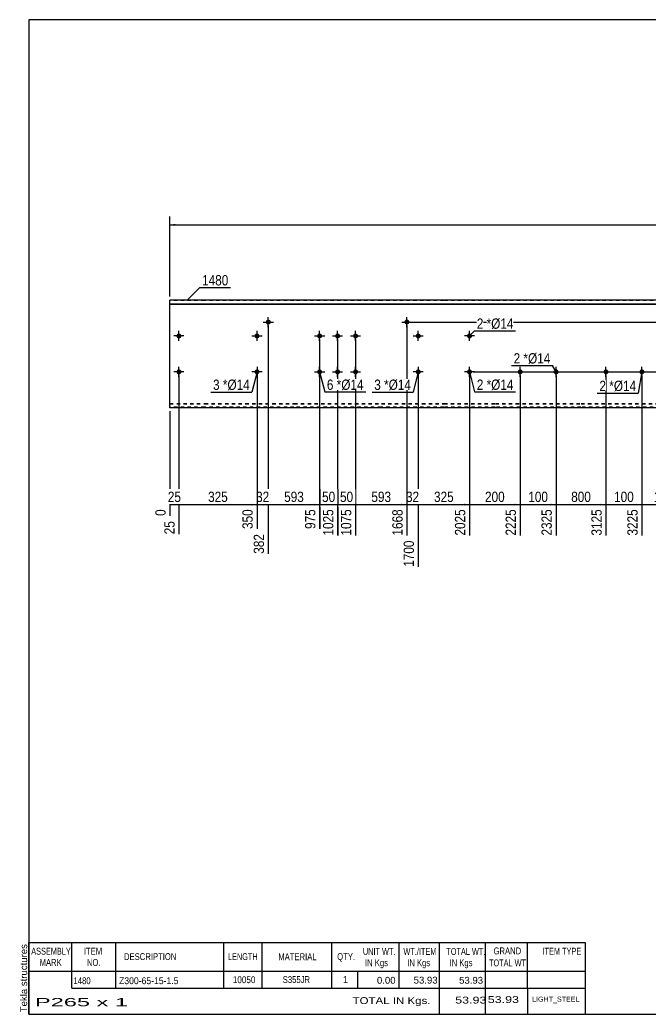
# Model space of a CAD drawing. Header units: millimetres. Extents: x -42 to 361, y -184 to 93.
# Drawn here: x -41.8 to 133.7, y -184 to 93.1 of the extents above; entities that cross this region are included whole.
import ezdxf

# ---------------------------------------------------------------- set-up
doc = ezdxf.new("R2010")
doc.units = ezdxf.units.MM
doc.linetypes.add('DXK_LINE_DOT1', pattern=[1.8814, 0.9407, -0.9407])
doc.styles.add('Arial', font='ARIAL.TTF', dxfattribs={"height": 0.2})
doc.styles.add('Arial Narrow', font='ARIALN.TTF', dxfattribs={"height": 0.2})

# ---------------------------------------------------------------- blocks, each defined once
blk = doc.blocks.new('Unknown-628701204-1200')
at = {"color": 5, "linetype": 'Continuous'}
for p, q in [((360.73, 93.07), (-39.27, 93.07)), ((-39.27, 93.07), (-39.27, -183.93)), ((360.73, -183.93), (360.73, 93.07)), ((-39.27, -183.93), (360.73, -183.93))]:
    blk.add_line(p, q, dxfattribs=at)
at = {"color": 174, "linetype": 'Continuous', "style": 'Arial'}
blk.add_text('Tekla structures', height=1.9102, rotation=90, dxfattribs=at).set_placement((-39.77, -183.43))
blk = doc.blocks.new('Part-628701204-1239 - 1220')
at = {"color": 2, "linetype": 'Continuous'}
for p, q in [((0, -15), (0, 15)), ((9.6, 15), (0, 15)), ((0, 13.94), (9.6, 13.94)), ((34.5, 15), (9.7, 15)), ((9.7, 13.94), (34.5, 13.94)), ((58.8, 15), (34.6, 15)), ((34.6, 13.94), (58.8, 13.94)), ((76.25, 15), (58.9, 15)), ((58.9, 13.94), (76.25, 13.94)), ((90.54, 15), (76.35, 15)), ((76.35, 13.94), (90.54, 13.94)), ((114.44, 15), (90.64, 15)), ((90.64, 13.94), (114.44, 13.94)), ((138.34, 15), (114.54, 15)), ((114.54, 13.94), (138.34, 13.94)), ((162.24, 15), (138.44, 15)), ((138.44, 13.94), (162.24, 13.94)), ((175.74, 15), (162.34, 15)), ((162.34, 13.94), (175.74, 13.94)), ((199.64, 15), (175.84, 15)), ((175.84, 13.94), (199.64, 13.94)), ((223.54, 15), (199.74, 15)), ((199.74, 13.94), (223.54, 13.94)), ((237.83, 15), (223.64, 15)), ((223.64, 13.94), (237.83, 13.94)), ((255.29, 15), (237.93, 15)), ((237.93, 13.94), (255.29, 13.94)), ((279.58, 15), (255.39, 15)), ((255.39, 13.94), (279.58, 13.94)), ((297.03, 15), (279.68, 15)), ((279.68, 13.94), (297.03, 13.94)), ((306.73, 15), (297.13, 15)), ((297.13, 13.94), (306.73, 13.94)), ((306.73, 13.94), (306.73, 15)), ((306.73, -15), (306.73, 13.94)), ((0, 13.83), (9.6, 13.83)), ((9.7, 13.83), (34.5, 13.83)), ((34.6, 13.83), (58.8, 13.83)), ((58.9, 13.83), (76.25, 13.83)), ((76.35, 13.83), (90.54, 13.83)), ((90.64, 13.83), (114.44, 13.83)), ((114.54, 13.83), (138.34, 13.83)), ((138.44, 13.83), (162.24, 13.83)), ((162.34, 13.83), (175.74, 13.83)), ((175.84, 13.83), (199.64, 13.83)), ((199.74, 13.83), (223.54, 13.83)), ((223.64, 13.83), (237.83, 13.83)), ((237.93, 13.83), (255.29, 13.83)), ((255.39, 13.83), (279.58, 13.83)), ((279.68, 13.83), (297.03, 13.83)), ((297.13, 13.83), (306.73, 13.83)), ((9.6, -15), (0, -15)), ((34.5, -15), (9.7, -15)), ((58.8, -15), (34.6, -15)), ((76.25, -15), (58.9, -15)), ((90.54, -15), (76.35, -15)), ((114.44, -15), (90.64, -15)), ((138.34, -15), (114.54, -15)), ((162.24, -15), (138.44, -15)), ((175.74, -15), (162.34, -15)), ((199.64, -15), (175.84, -15)), ((223.54, -15), (199.74, -15)), ((237.83, -15), (223.64, -15)), ((255.29, -15), (237.93, -15)), ((279.58, -15), (255.39, -15)), ((297.03, -15), (279.68, -15)), ((306.73, -15), (297.13, -15))]:
    blk.add_line(p, q, dxfattribs=at)
at = {"color": 7, "linetype": 'DXK_LINE_DOT1'}
for p, q in [((9.6, 14.85), (0, 14.85)), ((34.5, 14.85), (9.7, 14.85)), ((58.8, 14.85), (34.6, 14.85)), ((76.25, 14.85), (58.9, 14.85)), ((90.54, 14.85), (76.35, 14.85)), ((114.44, 14.85), (90.64, 14.85)), ((138.34, 14.85), (114.54, 14.85)), ((162.24, 14.85), (138.44, 14.85)), ((175.74, 14.85), (162.34, 14.85)), ((199.64, 14.85), (175.84, 14.85)), ((223.54, 14.85), (199.74, 14.85)), ((237.83, 14.85), (223.64, 14.85)), ((255.29, 14.85), (237.93, 14.85)), ((279.58, 14.85), (255.39, 14.85)), ((297.03, 14.85), (279.68, 14.85)), ((306.73, 14.85), (297.13, 14.85)), ((0, -13.83), (9.6, -13.83)), ((9.7, -13.83), (34.5, -13.83)), ((34.6, -13.83), (58.8, -13.83)), ((58.9, -13.83), (76.25, -13.83)), ((76.35, -13.83), (90.54, -13.83)), ((90.64, -13.83), (114.44, -13.83)), ((114.54, -13.83), (138.34, -13.83)), ((138.44, -13.83), (162.24, -13.83)), ((162.34, -13.83), (175.74, -13.83)), ((175.84, -13.83), (199.64, -13.83)), ((199.74, -13.83), (223.54, -13.83)), ((223.64, -13.83), (237.83, -13.83)), ((237.93, -13.83), (255.29, -13.83)), ((255.39, -13.83), (279.58, -13.83)), ((279.68, -13.83), (297.03, -13.83)), ((297.13, -13.83), (306.73, -13.83)), ((0, -13.94), (9.6, -13.94)), ((9.6, -14.85), (0, -14.85)), ((9.7, -13.94), (34.5, -13.94)), ((34.5, -14.85), (9.7, -14.85)), ((34.6, -13.94), (58.8, -13.94)), ((58.8, -14.85), (34.6, -14.85)), ((58.9, -13.94), (76.25, -13.94)), ((76.25, -14.85), (58.9, -14.85)), ((76.35, -13.94), (90.54, -13.94)), ((90.54, -14.85), (76.35, -14.85)), ((90.64, -13.94), (114.44, -13.94)), ((114.44, -14.85), (90.64, -14.85)), ((114.54, -13.94), (138.34, -13.94)), ((138.34, -14.85), (114.54, -14.85)), ((138.44, -13.94), (162.24, -13.94)), ((162.24, -14.85), (138.44, -14.85)), ((162.34, -13.94), (175.74, -13.94)), ((175.74, -14.85), (162.34, -14.85)), ((175.84, -13.94), (199.64, -13.94)), ((199.64, -14.85), (175.84, -14.85)), ((199.74, -13.94), (223.54, -13.94)), ((223.54, -14.85), (199.74, -14.85)), ((223.64, -13.94), (237.83, -13.94)), ((237.83, -14.85), (223.64, -14.85)), ((237.93, -13.94), (255.29, -13.94)), ((255.29, -14.85), (237.93, -14.85)), ((255.39, -13.94), (279.58, -13.94)), ((279.58, -14.85), (255.39, -14.85)), ((279.68, -13.94), (297.03, -13.94)), ((297.03, -14.85), (279.68, -14.85)), ((297.13, -13.94), (306.73, -13.94)), ((306.73, -14.85), (297.13, -14.85))]:
    blk.add_line(p, q, dxfattribs=at)
blk = doc.blocks.new('Bolt-628701204-1423 - 1220')
at = {"linetype": 'Continuous'}
for points in [[(121.44, -4.3, -1), (121.44, -5.7, -1)], [(131.44, -4.3, -1), (131.44, -5.7, -1)]]:
    blk.add_hatch(color=3, dxfattribs=at).paths.add_polyline_path(points)
at = {"color": 3, "linetype": 'Continuous'}
for p, q in [((120.04, -5), (122.84, -5)), ((121.44, -6.4), (121.44, -3.6)), ((130.04, -5), (132.84, -5)), ((131.44, -6.4), (131.44, -3.6))]:
    blk.add_line(p, q, dxfattribs=at)
blk = doc.blocks.new('Bolt-628701204-1315 - 1220')
at = {"linetype": 'Continuous'}
for points in [[(1.8, 5, -1), (3.2, 5, -1)], [(82.74, 5, -1), (84.14, 5, -1)]]:
    blk.add_hatch(color=3, dxfattribs=at).paths.add_polyline_path(points)
at = {"color": 3, "linetype": 'Continuous'}
for p, q in [((2.5, 3.6), (2.5, 6.4)), ((83.44, 3.6), (83.44, 6.4)), ((3.9, 5), (1.1, 5)), ((84.84, 5), (82.04, 5))]:
    blk.add_line(p, q, dxfattribs=at)
blk = doc.blocks.new('Bolt-628701204-1320 - 1220')
at = {"linetype": 'Continuous'}
blk.add_hatch(color=3, dxfattribs=at).paths.add_polyline_path([(26.7, 8.88, -1), (28.1, 8.88, -1)])
at = {"color": 3, "linetype": 'Continuous'}
for p, q in [((26, 8.88), (28.8, 8.88)), ((27.4, 7.48), (27.4, 10.28))]:
    blk.add_line(p, q, dxfattribs=at)
blk = doc.blocks.new('Bolt-628701204-1325 - 1220')
at = {"linetype": 'Continuous'}
blk.add_hatch(color=3, dxfattribs=at).paths.add_polyline_path([(65.29, 8.88, -1), (66.69, 8.88, -1)])
at = {"color": 3, "linetype": 'Continuous'}
for p, q in [((64.59, 8.88), (67.39, 8.88)), ((65.99, 7.48), (65.99, 10.28))]:
    blk.add_line(p, q, dxfattribs=at)
blk = doc.blocks.new('Bolt-628701204-1330 - 1220')
at = {"linetype": 'Continuous'}
blk.add_hatch(color=3, dxfattribs=at).paths.add_polyline_path([(24.95, -5, -1), (23.55, -5, -1)])
at = {"color": 3, "linetype": 'Continuous'}
for p, q in [((25.65, -5), (22.85, -5)), ((24.25, -3.6), (24.25, -6.4))]:
    blk.add_line(p, q, dxfattribs=at)
blk = doc.blocks.new('Bolt-628701204-1335 - 1220')
at = {"linetype": 'Continuous'}
blk.add_hatch(color=3, dxfattribs=at).paths.add_polyline_path([(23.55, 5, -1), (24.95, 5, -1)])
at = {"color": 3, "linetype": 'Continuous'}
for p, q in [((24.25, 3.6), (24.25, 6.4)), ((22.85, 5), (25.65, 5))]:
    blk.add_line(p, q, dxfattribs=at)
blk = doc.blocks.new('Bolt-628701204-1368 - 1220')
at = {"linetype": 'Continuous'}
for points in [[(97.54, -4.3, -1), (97.54, -5.7, -1)], [(107.54, -4.3, -1), (107.54, -5.7, -1)]]:
    blk.add_hatch(color=3, dxfattribs=at).paths.add_polyline_path(points)
at = {"color": 3, "linetype": 'Continuous'}
for p, q in [((96.14, -5), (98.94, -5)), ((97.54, -6.4), (97.54, -3.6)), ((106.14, -5), (108.94, -5)), ((107.54, -6.4), (107.54, -3.6))]:
    blk.add_line(p, q, dxfattribs=at)
blk = doc.blocks.new('Bolt-628701204-1383 - 1220')
at = {"linetype": 'Continuous'}
blk.add_hatch(color=3, dxfattribs=at).paths.add_polyline_path([(68.45, 5, -1), (69.85, 5, -1)])
at = {"color": 3, "linetype": 'Continuous'}
for p, q in [((69.15, 3.6), (69.15, 6.4)), ((67.75, 5), (70.55, 5))]:
    blk.add_line(p, q, dxfattribs=at)
blk = doc.blocks.new('Bolt-628701204-1388 - 1220')
at = {"linetype": 'Continuous'}
blk.add_hatch(color=3, dxfattribs=at).paths.add_polyline_path([(69.85, -5, -1), (68.45, -5, -1)])
at = {"color": 3, "linetype": 'Continuous'}
for p, q in [((70.55, -5), (67.75, -5)), ((69.15, -3.6), (69.15, -6.4))]:
    blk.add_line(p, q, dxfattribs=at)
blk = doc.blocks.new('Bolt-628701204-1393 - 1220')
at = {"linetype": 'Continuous'}
for points in [[(41, 5, -1), (42.4, 5, -1)], [(46, 5, -1), (47.4, 5, -1)], [(51, 5, -1), (52.4, 5, -1)], [(41, -5, -1), (42.4, -5, -1)], [(46, -5, -1), (47.4, -5, -1)], [(51, -5, -1), (52.4, -5, -1)]]:
    blk.add_hatch(color=3, dxfattribs=at).paths.add_polyline_path(points)
at = {"color": 3, "linetype": 'Continuous'}
for p, q in [((41.7, 3.6), (41.7, 6.4)), ((46.7, 3.6), (46.7, 6.4)), ((51.7, 3.6), (51.7, 6.4)), ((40.3, 5), (43.1, 5)), ((45.3, 5), (48.1, 5)), ((50.3, 5), (53.1, 5)), ((40.3, -5), (43.1, -5)), ((41.7, -6.4), (41.7, -3.6)), ((45.3, -5), (48.1, -5)), ((46.7, -6.4), (46.7, -3.6)), ((50.3, -5), (53.1, -5)), ((51.7, -6.4), (51.7, -3.6))]:
    blk.add_line(p, q, dxfattribs=at)
blk = doc.blocks.new('Bolt-628701204-1398 - 1220')
at = {"linetype": 'Continuous'}
for points in [[(1.8, -5, -1), (3.2, -5, -1)], [(82.74, -5, -1), (84.14, -5, -1)]]:
    blk.add_hatch(color=3, dxfattribs=at).paths.add_polyline_path(points)
at = {"color": 3, "linetype": 'Continuous'}
for p, q in [((3.9, -5), (1.1, -5)), ((2.5, -6.4), (2.5, -3.6)), ((84.84, -5), (82.04, -5)), ((83.44, -6.4), (83.44, -3.6))]:
    blk.add_line(p, q, dxfattribs=at)
blk = doc.blocks.new('StraightDimension-628701204-2171 - 1220')
at = {"linetype": 'Continuous'}
for points in [[(319.11, -6.5), (319.36, -5), (319.61, -6.5)], [(319.61, -13.5), (319.36, -15), (319.11, -13.5)]]:
    blk.add_hatch(color=7, dxfattribs=at).paths.add_polyline_path(points)
at = {"color": 7, "linetype": 'Continuous'}
for p, q in [((84.44, -5), (321.76, -5)), ((319.36, -15), (319.36, -5)), ((307.73, -15), (321.76, -15))]:
    blk.add_line(p, q, dxfattribs=at)
at = {"color": 0}
blk.add_wipeout([(319.21, -6.66), (315.01, -6.66), (315.01, -13.34), (319.21, -13.34)], dxfattribs=at)
at = {"color": 3, "style": 'Arial Narrow'}
blk.add_text('100', height=2.863, rotation=90.0002, dxfattribs=at).set_placement((318.61, -12.74))
blk = doc.blocks.new('StraightDimension-628701204-1456 - 1220')
at = {"linetype": 'Continuous'}
for points in [[(1.5, 35.75), (0, 36), (1.5, 36.25)], [(305.23, 36.25), (306.73, 36), (305.23, 35.75)]]:
    blk.add_hatch(color=7, dxfattribs=at).paths.add_polyline_path(points)
at = {"color": 7, "linetype": 'Continuous'}
for p, q in [((0, 16), (0, 38.25)), ((306.73, 16), (306.73, 38.25)), ((0, 36), (306.73, 36))]:
    blk.add_line(p, q, dxfattribs=at)
at = {"color": 0}
blk.add_wipeout([(158.53, 36.15), (158.53, 40.35), (148.19, 40.35), (148.19, 36.15)], dxfattribs=at)
at = {"color": 3, "style": 'Arial Narrow'}
blk.add_text('10050', height=2.863, dxfattribs=at).set_placement((148.79, 36.75))
blk = doc.blocks.new('StraightDimension-628701204-2170 - 1220')
at = {"linetype": 'Continuous'}
for points in [[(319.11, 7.38), (319.36, 8.88), (319.61, 7.38)], [(319.61, -3.5), (319.36, -5), (319.11, -3.5)]]:
    blk.add_hatch(color=7, dxfattribs=at).paths.add_polyline_path(points)
at = {"color": 7, "linetype": 'Continuous'}
for p, q in [((66.99, 8.88), (321.76, 8.88)), ((319.36, -5), (319.36, 8.88)), ((84.44, -5), (321.76, -5))]:
    blk.add_line(p, q, dxfattribs=at)
at = {"color": 0}
blk.add_wipeout([(319.21, 5.28), (315.01, 5.28), (315.01, -1.4), (319.21, -1.4)], dxfattribs=at)
at = {"color": 3, "style": 'Arial Narrow'}
blk.add_text('139', height=2.863, rotation=90.0002, dxfattribs=at).set_placement((318.61, -0.8))
blk = doc.blocks.new('StraightDimension-628701204-2169 - 1220')
at = {"linetype": 'Continuous'}
for points in [[(319.11, 13.5), (319.36, 15), (319.61, 13.5)], [(319.61, 10.38), (319.36, 8.88), (319.11, 10.38)]]:
    blk.add_hatch(color=7, dxfattribs=at).paths.add_polyline_path(points)
at = {"color": 7, "linetype": 'Continuous'}
for p, q in [((307.73, 15), (321.76, 15)), ((319.36, 8.88), (319.36, 15)), ((66.99, 8.88), (321.76, 8.88))]:
    blk.add_line(p, q, dxfattribs=at)
at = {"color": 0}
blk.add_wipeout([(319.21, 14.37), (315.01, 14.37), (315.01, 9.51), (319.21, 9.51)], dxfattribs=at)
at = {"color": 3, "style": 'Arial Narrow'}
blk.add_text('61', height=2.863, rotation=90.0002, dxfattribs=at).set_placement((318.61, 10.11))
blk = doc.blocks.new('StraightDimension-628701204-4119 - 1220')
at = {"linetype": 'Continuous'}
blk.add_hatch(color=7, dxfattribs=at).paths.add_polyline_path([(143.84, -41.75), (145.34, -42), (143.84, -42.25)])
at = {"color": 7, "linetype": 'Continuous'}
for p, q in [((131.44, -6), (131.44, -50.61)), ((145.34, -6), (145.34, -50.61)), ((131.44, -42), (145.34, -42))]:
    blk.add_line(p, q, dxfattribs=at)
at = {"color": 0}
blk.add_wipeout([(142.65, -41.85), (142.65, -37.65), (134.13, -37.65), (134.13, -41.85)], dxfattribs=at)
at = {"color": 3, "style": 'Arial Narrow'}
blk.add_text('1400', height=2.863, dxfattribs=at).set_placement((134.73, -41.25))
at = {"color": 0, "linetype": 'Continuous'}
blk.add_wipeout([(144.74, -42.7), (140.54, -42.7), (140.54, -51.21), (144.74, -51.21)], dxfattribs=at)
at = {"color": 3, "linetype": 'Continuous', "style": 'Arial Narrow'}
blk.add_text('4625', height=2.863, rotation=90.0002, dxfattribs=at).set_placement((144.14, -50.61))
blk = doc.blocks.new('StraightDimension-628701204-4120 - 1220')
at = {"linetype": 'Continuous'}
blk.add_hatch(color=7, dxfattribs=at).paths.add_polyline_path([(129.94, -41.75), (131.44, -42), (129.94, -42.25)])
at = {"color": 7, "linetype": 'Continuous'}
for p, q in [((121.44, -6), (121.44, -50.61)), ((131.44, -6), (131.44, -50.61)), ((121.44, -42), (131.44, -42))]:
    blk.add_line(p, q, dxfattribs=at)
at = {"color": 0}
blk.add_wipeout([(129.78, -41.85), (129.78, -37.65), (123.1, -37.65), (123.1, -41.85)], dxfattribs=at)
at = {"color": 3, "style": 'Arial Narrow'}
blk.add_text('100', height=2.863, dxfattribs=at).set_placement((123.7, -41.25))
at = {"color": 0, "linetype": 'Continuous'}
blk.add_wipeout([(130.84, -42.7), (126.64, -42.7), (126.64, -51.21), (130.84, -51.21)], dxfattribs=at)
at = {"color": 3, "linetype": 'Continuous', "style": 'Arial Narrow'}
blk.add_text('3225', height=2.863, rotation=90.0002, dxfattribs=at).set_placement((130.24, -50.61))
blk = doc.blocks.new('StraightDimension-628701204-4121 - 1220')
at = {"linetype": 'Continuous'}
blk.add_hatch(color=7, dxfattribs=at).paths.add_polyline_path([(119.94, -41.75), (121.44, -42), (119.94, -42.25)])
at = {"color": 7, "linetype": 'Continuous'}
for p, q in [((107.54, -6), (107.54, -50.61)), ((121.44, -6), (121.44, -50.61)), ((107.54, -42), (121.44, -42))]:
    blk.add_line(p, q, dxfattribs=at)
at = {"color": 0}
blk.add_wipeout([(117.83, -41.85), (117.83, -37.65), (111.15, -37.65), (111.15, -41.85)], dxfattribs=at)
at = {"color": 3, "style": 'Arial Narrow'}
blk.add_text('800', height=2.863, dxfattribs=at).set_placement((111.75, -41.25))
at = {"color": 0, "linetype": 'Continuous'}
blk.add_wipeout([(120.84, -42.7), (116.64, -42.7), (116.64, -51.21), (120.84, -51.21)], dxfattribs=at)
at = {"color": 3, "linetype": 'Continuous', "style": 'Arial Narrow'}
blk.add_text('3125', height=2.863, rotation=90.0002, dxfattribs=at).set_placement((120.24, -50.61))
blk = doc.blocks.new('StraightDimension-628701204-4122 - 1220')
at = {"linetype": 'Continuous'}
blk.add_hatch(color=7, dxfattribs=at).paths.add_polyline_path([(106.04, -41.75), (107.54, -42), (106.04, -42.25)])
at = {"color": 7, "linetype": 'Continuous'}
for p, q in [((97.54, -6), (97.54, -50.61)), ((107.54, -6), (107.54, -50.61)), ((97.54, -42), (107.54, -42))]:
    blk.add_line(p, q, dxfattribs=at)
at = {"color": 0}
blk.add_wipeout([(105.88, -41.85), (105.88, -37.65), (99.2, -37.65), (99.2, -41.85)], dxfattribs=at)
at = {"color": 3, "style": 'Arial Narrow'}
blk.add_text('100', height=2.863, dxfattribs=at).set_placement((99.8, -41.25))
at = {"color": 0, "linetype": 'Continuous'}
blk.add_wipeout([(106.94, -42.7), (102.74, -42.7), (102.74, -51.21), (106.94, -51.21)], dxfattribs=at)
at = {"color": 3, "linetype": 'Continuous', "style": 'Arial Narrow'}
blk.add_text('2325', height=2.863, rotation=90.0002, dxfattribs=at).set_placement((106.34, -50.61))
blk = doc.blocks.new('StraightDimension-628701204-4123 - 1220')
at = {"linetype": 'Continuous'}
blk.add_hatch(color=7, dxfattribs=at).paths.add_polyline_path([(96.04, -41.75), (97.54, -42), (96.04, -42.25)])
at = {"color": 7, "linetype": 'Continuous'}
for p, q in [((83.44, -6), (83.44, -50.61)), ((97.54, -6), (97.54, -50.61)), ((83.44, -42), (97.54, -42))]:
    blk.add_line(p, q, dxfattribs=at)
at = {"color": 0}
blk.add_wipeout([(93.83, -41.85), (93.83, -37.65), (87.15, -37.65), (87.15, -41.85)], dxfattribs=at)
at = {"color": 3, "style": 'Arial Narrow'}
blk.add_text('200', height=2.863, dxfattribs=at).set_placement((87.75, -41.25))
at = {"color": 0, "linetype": 'Continuous'}
blk.add_wipeout([(96.94, -42.7), (92.74, -42.7), (92.74, -51.21), (96.94, -51.21)], dxfattribs=at)
at = {"color": 3, "linetype": 'Continuous', "style": 'Arial Narrow'}
blk.add_text('2225', height=2.863, rotation=90.0002, dxfattribs=at).set_placement((96.34, -50.61))
blk = doc.blocks.new('StraightDimension-628701204-4124 - 1220')
at = {"linetype": 'Continuous'}
blk.add_hatch(color=7, dxfattribs=at).paths.add_polyline_path([(81.94, -41.75), (83.44, -42), (81.94, -42.25)])
at = {"color": 7, "linetype": 'Continuous'}
for p, q in [((69.15, -6), (69.15, -59.31)), ((83.44, -6), (83.44, -50.61)), ((69.15, -42), (83.44, -42))]:
    blk.add_line(p, q, dxfattribs=at)
at = {"color": 0}
blk.add_wipeout([(79.64, -41.85), (79.64, -37.65), (72.95, -37.65), (72.95, -41.85)], dxfattribs=at)
at = {"color": 3, "style": 'Arial Narrow'}
blk.add_text('325', height=2.863, dxfattribs=at).set_placement((73.55, -41.25))
at = {"color": 0, "linetype": 'Continuous'}
blk.add_wipeout([(82.84, -42.7), (78.64, -42.7), (78.64, -51.21), (82.84, -51.21)], dxfattribs=at)
at = {"color": 3, "linetype": 'Continuous', "style": 'Arial Narrow'}
blk.add_text('2025', height=2.863, rotation=90.0002, dxfattribs=at).set_placement((82.24, -50.61))
blk = doc.blocks.new('StraightDimension-628701204-4125 - 1220')
at = {"linetype": 'Continuous'}
blk.add_hatch(color=7, dxfattribs=at).paths.add_polyline_path([(67.65, -41.75), (69.15, -42), (67.65, -42.25)])
at = {"color": 7, "linetype": 'Continuous'}
for p, q in [((65.99, 7.88), (65.99, -50.61)), ((69.15, -6), (69.15, -59.31)), ((65.99, -42), (69.15, -42))]:
    blk.add_line(p, q, dxfattribs=at)
at = {"color": 0}
blk.add_wipeout([(70, -41.85), (70, -37.65), (65.14, -37.65), (65.14, -41.85)], dxfattribs=at)
at = {"color": 0, "linetype": 'Continuous'}
blk.add_wipeout([(68.55, -51.4), (64.35, -51.4), (64.35, -59.91), (68.55, -59.91)], dxfattribs=at)
at = {"color": 3, "style": 'Arial Narrow'}
blk.add_text('32', height=2.863, dxfattribs=at).set_placement((65.74, -41.25))
at = {"color": 3, "linetype": 'Continuous', "style": 'Arial Narrow'}
blk.add_text('1700', height=2.863, rotation=90.0002, dxfattribs=at).set_placement((67.95, -59.31))
blk = doc.blocks.new('StraightDimension-628701204-4126 - 1220')
at = {"linetype": 'Continuous'}
blk.add_hatch(color=7, dxfattribs=at).paths.add_polyline_path([(64.49, -41.75), (65.99, -42), (64.49, -42.25)])
at = {"color": 7, "linetype": 'Continuous'}
for p, q in [((65.99, 7.88), (65.99, -50.61)), ((51.7, 4), (51.7, -50.61)), ((51.7, -42), (65.99, -42))]:
    blk.add_line(p, q, dxfattribs=at)
at = {"color": 0}
blk.add_wipeout([(62.19, -41.85), (62.19, -37.65), (55.5, -37.65), (55.5, -41.85)], dxfattribs=at)
at = {"color": 3, "style": 'Arial Narrow'}
blk.add_text('593', height=2.863, dxfattribs=at).set_placement((56.1, -41.25))
at = {"color": 0, "linetype": 'Continuous'}
blk.add_wipeout([(65.39, -42.7), (61.19, -42.7), (61.19, -51.21), (65.39, -51.21)], dxfattribs=at)
at = {"color": 3, "linetype": 'Continuous', "style": 'Arial Narrow'}
blk.add_text('1668', height=2.863, rotation=90.0002, dxfattribs=at).set_placement((64.79, -50.61))
blk = doc.blocks.new('StraightDimension-628701204-4127 - 1220')
at = {"linetype": 'Continuous'}
blk.add_hatch(color=7, dxfattribs=at).paths.add_polyline_path([(50.2, -41.75), (51.7, -42), (50.2, -42.25)])
at = {"color": 7, "linetype": 'Continuous'}
for p, q in [((46.7, 4), (46.7, -50.61)), ((51.7, 4), (51.7, -50.61)), ((46.7, -42), (51.7, -42))]:
    blk.add_line(p, q, dxfattribs=at)
at = {"color": 0}
blk.add_wipeout([(51.63, -41.85), (51.63, -37.65), (46.77, -37.65), (46.77, -41.85)], dxfattribs=at)
at = {"color": 3, "style": 'Arial Narrow'}
blk.add_text('50', height=2.863, dxfattribs=at).set_placement((47.37, -41.25))
at = {"color": 0, "linetype": 'Continuous'}
blk.add_wipeout([(51.1, -42.7), (46.9, -42.7), (46.9, -51.21), (51.1, -51.21)], dxfattribs=at)
at = {"color": 3, "linetype": 'Continuous', "style": 'Arial Narrow'}
blk.add_text('1075', height=2.863, rotation=90.0002, dxfattribs=at).set_placement((50.5, -50.61))
blk = doc.blocks.new('StraightDimension-628701204-4128 - 1220')
at = {"linetype": 'Continuous'}
blk.add_hatch(color=7, dxfattribs=at).paths.add_polyline_path([(45.2, -41.75), (46.7, -42), (45.2, -42.25)])
at = {"color": 7, "linetype": 'Continuous'}
for p, q in [((41.7, 4), (41.7, -48.78)), ((46.7, 4), (46.7, -50.61)), ((41.7, -42), (46.7, -42))]:
    blk.add_line(p, q, dxfattribs=at)
at = {"color": 0}
blk.add_wipeout([(46.63, -41.85), (46.63, -37.65), (41.77, -37.65), (41.77, -41.85)], dxfattribs=at)
at = {"color": 3, "style": 'Arial Narrow'}
blk.add_text('50', height=2.863, dxfattribs=at).set_placement((42.37, -41.25))
at = {"color": 0, "linetype": 'Continuous'}
blk.add_wipeout([(46.1, -42.7), (41.9, -42.7), (41.9, -51.21), (46.1, -51.21)], dxfattribs=at)
at = {"color": 3, "linetype": 'Continuous', "style": 'Arial Narrow'}
blk.add_text('1025', height=2.863, rotation=90.0002, dxfattribs=at).set_placement((45.5, -50.61))
blk = doc.blocks.new('StraightDimension-628701204-4129 - 1220')
at = {"linetype": 'Continuous'}
blk.add_hatch(color=7, dxfattribs=at).paths.add_polyline_path([(40.2, -41.75), (41.7, -42), (40.2, -42.25)])
at = {"color": 7, "linetype": 'Continuous'}
for p, q in [((27.4, 7.88), (27.4, -55.68)), ((41.7, 4), (41.7, -48.78)), ((27.4, -42), (41.7, -42))]:
    blk.add_line(p, q, dxfattribs=at)
at = {"color": 0}
blk.add_wipeout([(37.89, -41.85), (37.89, -37.65), (31.21, -37.65), (31.21, -41.85)], dxfattribs=at)
at = {"color": 3, "style": 'Arial Narrow'}
blk.add_text('593', height=2.863, dxfattribs=at).set_placement((31.81, -41.25))
at = {"color": 0, "linetype": 'Continuous'}
blk.add_wipeout([(41.1, -42.7), (36.9, -42.7), (36.9, -49.38), (41.1, -49.38)], dxfattribs=at)
at = {"color": 3, "linetype": 'Continuous', "style": 'Arial Narrow'}
blk.add_text('975', height=2.863, rotation=90.0002, dxfattribs=at).set_placement((40.5, -48.78))
blk = doc.blocks.new('StraightDimension-628701204-4130 - 1220')
at = {"linetype": 'Continuous'}
blk.add_hatch(color=7, dxfattribs=at).paths.add_polyline_path([(25.9, -41.75), (27.4, -42), (25.9, -42.25)])
at = {"color": 7, "linetype": 'Continuous'}
for p, q in [((27.4, 7.88), (27.4, -55.68)), ((24.25, -6), (24.25, -48.78)), ((24.25, -42), (27.4, -42))]:
    blk.add_line(p, q, dxfattribs=at)
at = {"color": 0}
blk.add_wipeout([(28.25, -41.85), (28.25, -37.65), (23.4, -37.65), (23.4, -41.85)], dxfattribs=at)
at = {"color": 0, "linetype": 'Continuous'}
blk.add_wipeout([(26.8, -49.6), (22.6, -49.6), (22.6, -56.28), (26.8, -56.28)], dxfattribs=at)
at = {"color": 3, "style": 'Arial Narrow'}
blk.add_text('32', height=2.863, dxfattribs=at).set_placement((24, -41.25))
at = {"color": 3, "linetype": 'Continuous', "style": 'Arial Narrow'}
blk.add_text('382', height=2.863, rotation=90.0002, dxfattribs=at).set_placement((26.2, -55.68))
blk = doc.blocks.new('StraightDimension-628701204-4131 - 1220')
at = {"linetype": 'Continuous'}
blk.add_hatch(color=7, dxfattribs=at).paths.add_polyline_path([(22.75, -41.75), (24.25, -42), (22.75, -42.25)])
at = {"color": 7, "linetype": 'Continuous'}
for p, q in [((2.5, -6), (2.5, -50.26)), ((24.25, -6), (24.25, -48.78)), ((2.5, -42), (24.25, -42))]:
    blk.add_line(p, q, dxfattribs=at)
at = {"color": 0}
blk.add_wipeout([(16.72, -41.85), (16.72, -37.65), (10.03, -37.65), (10.03, -41.85)], dxfattribs=at)
at = {"color": 0, "linetype": 'Continuous'}
blk.add_wipeout([(23.65, -42.7), (19.45, -42.7), (19.45, -49.38), (23.65, -49.38)], dxfattribs=at)
at = {"color": 3, "style": 'Arial Narrow'}
blk.add_text('325', height=2.863, dxfattribs=at).set_placement((10.63, -41.25))
at = {"color": 3, "linetype": 'Continuous', "style": 'Arial Narrow'}
blk.add_text('350', height=2.863, rotation=90.0002, dxfattribs=at).set_placement((23.05, -48.78))
blk = doc.blocks.new('StraightDimension-628701204-4132 - 1220')
at = {"linetype": 'Continuous'}
blk.add_hatch(color=7, dxfattribs=at).paths.add_polyline_path([(1, -41.75), (2.5, -42), (1, -42.25)])
at = {"color": 7, "linetype": 'Continuous'}
for p, q in [((2.5, -6), (2.5, -50.26)), ((0, -16), (0, -45.13)), ((0, -42), (2.5, -42))]:
    blk.add_line(p, q, dxfattribs=at)
at = {"color": 0}
blk.add_wipeout([(3.68, -41.85), (3.68, -37.65), (-1.18, -37.65), (-1.18, -41.85)], dxfattribs=at)
at = {"color": 0, "linetype": 'Continuous'}
blk.add_wipeout([(1.9, -46), (-2.3, -46), (-2.3, -50.86), (1.9, -50.86)], dxfattribs=at)
at = {"color": 3, "style": 'Arial Narrow'}
blk.add_text('25', height=2.863, dxfattribs=at).set_placement((-0.58, -41.25))
at = {"color": 0, "linetype": 'Continuous'}
blk.add_wipeout([(-0.6, -42.7), (-4.8, -42.7), (-4.8, -45.73), (-0.6, -45.73)], dxfattribs=at)
at = {"color": 3, "linetype": 'Continuous', "style": 'Arial Narrow'}
for s, height, p in [('0', 2.86, (-1.2, -45.13)), ('25', 2.863, (1.3, -50.26))]:
    blk.add_text(s, height=height, rotation=90.0002, dxfattribs=at).set_placement(p)
blk = doc.blocks.new('CBS_BOM-628701204-4496')
at = {"color": 7, "linetype": 'Continuous'}
for p, q in [((-39.3, -171.96), (-39.3, -163.96)), ((-39.3, -163.96), (115.62, -163.96)), ((-27.3, -171.96), (-27.3, -163.96)), ((-15.11, -171.96), (-15.11, -163.96)), ((15.05, -171.96), (15.05, -163.96)), ((25.73, -171.96), (25.73, -163.96)), ((45.05, -171.96), (45.05, -163.96)), ((63.85, -171.96), (63.85, -163.96)), ((75.06, -171.96), (75.06, -163.96)), ((87.85, -171.96), (87.85, -163.96)), ((99.6, -171.96), (99.6, -163.96)), ((115.62, -163.97), (115.62, -171.95)), ((-39.3, -171.96), (115.62, -171.96)), ((-39.3, -176.76), (-39.3, -171.96)), ((-27.3, -176.76), (-27.3, -171.96)), ((-15.11, -176.76), (-15.11, -171.96)), ((15.05, -176.76), (15.05, -171.96)), ((25.73, -176.76), (25.73, -171.96)), ((45.05, -176.76), (45.05, -171.96)), ((52.31, -176.76), (52.31, -171.96)), ((63.85, -176.76), (63.85, -171.96)), ((75.06, -176.76), (75.06, -171.96)), ((87.85, -176.76), (87.85, -171.96)), ((99.62, -176.76), (99.62, -171.96)), ((115.62, -171.96), (115.62, -176.76)), ((-39.3, -183.96), (-39.3, -176.78)), ((-27.3, -176.76), (115.62, -176.76)), ((75.06, -183.96), (75.06, -176.78)), ((87.85, -183.96), (87.85, -176.78)), ((99.66, -183.96), (99.66, -176.78)), ((115.62, -176.76), (115.62, -183.96)), ((-39.3, -183.96), (115.62, -183.96))]:
    blk.add_line(p, q, dxfattribs=at)
at = {"color": 3, "linetype": 'Continuous', "style": 'Arial'}
for s, height, width, p in [('ASSEMBLY', 1.91, 0.7, (-38.62, -167.38)), ('ITEM', 1.91, 0.8, (-23.97, -167.38)), ('UNIT WT.', 1.91, 0.7, (53.74, -167.46)), ('WT./ITEM', 1.91, 0.7, (65.03, -167.46)), ('TOTAL WT.', 1.91, 0.7, (76.97, -167.46)), ('GRAND', 1.91, 0.8, (90.12, -167.3)), ('ITEM TYPE', 1.91, 0.7, (103.76, -167.38)), ('MARK', 1.91, 0.8, (-36.3, -170.52)), ('NO.', 1.91, 0.8, (-23.12, -170.52)), ('DESCRIPTION', 1.9102, 0.8, (-12.79, -168.89)), ('LENGTH', 1.91, 0.7, (16.16, -168.89)), ('MATERIAL', 1.91, 0.8, (30.18, -168.94)), ('QTY.', 1.91, 0.8, (46.57, -168.86)), ('IN Kgs', 1.91, 0.8, (54.32, -170.6)), ('IN Kgs', 1.91, 0.8, (66.07, -170.6)), ('IN Kgs', 1.91, 0.8, (77.86, -170.6)), ('TOTAL WT.', 1.91, 0.7, (88.86, -170.64))]:
    blk.add_text(s, height=height, dxfattribs=dict(at, width=width)).set_placement(p)
at = {"color": 7, "linetype": 'Continuous', "style": 'Arial'}
for s, height, width, p in [('1480', 1.91, 0.8, (-26.84, -175.61)), ('Z300-65-15-1.5', 1.9102, 0.9, (-14.17, -175.61)), ('10050', 1.91, 0.85, (17.51, -175.33)), ('S355JR', 1.91, 0.8, (31.42, -175.29))]:
    blk.add_text(s, height=height, dxfattribs=dict(at, width=width)).set_placement(p)
for s, p in [('1', (48.14, -175.29)), ('0.00', (57.65, -175.49)), ('53.93', (67.87, -175.45)), ('53.93', (80.54, -175.49))]:
    blk.add_text(s, height=1.91, dxfattribs=at).set_placement(p)
at = {"color": 6, "linetype": 'Continuous', "style": 'Arial'}
for s, height, width, p in [('P265 x 1', 2.292, 2.05, (-37.58, -181.77)), ('TOTAL IN Kgs.', 1.9102, 1.2, (50.86, -181.16)), ('53.93', 1.91, 1.3, (79.45, -181.01)), ('53.93', 1.91, 1.3, (88.52, -180.85))]:
    blk.add_text(s, height=height, dxfattribs=dict(at, width=width)).set_placement(p)
blk.add_text('LIGHT_STEEL', height=1.4135, dxfattribs=at).set_placement((100.87, -180.5))
blk = doc.blocks.new('Mark-628701204-1234 - 1220')
at = {"color": 0}
blk.add_wipeout([(16.27, 19.09), (16.27, 22.09), (8.96, 22.09), (8.96, 19.09)], dxfattribs=at)
blk.add_wipeout([(16.27, 19.09), (16.27, 22.09), (8.96, 22.09), (8.96, 19.09)], dxfattribs=at)
at = {"color": 7, "linetype": 'Continuous'}
for p, q in [((4.82, 14.95), (8.36, 18.49)), ((8.36, 18.49), (16.87, 18.49))]:
    blk.add_line(p, q, dxfattribs=at)
at = {"color": 3, "style": 'Arial Narrow'}
blk.add_text('1480', height=2.863, dxfattribs=at).set_placement((8.96, 19.09))
blk = doc.blocks.new('Mark-628701204-1364 - 1220')
at = {"color": 0}
blk.add_wipeout([(97.55, -2.67), (97.55, 0.33), (95.72, 0.33), (95.72, -2.67)], dxfattribs=at)
blk.add_wipeout([(97.55, -2.67), (97.55, 0.33), (95.72, 0.33), (95.72, -2.67)], dxfattribs=at)
blk.add_wipeout([(99.73, -2.67), (99.73, 0.33), (98.45, 0.33), (98.45, -2.67)], dxfattribs=at)
blk.add_wipeout([(99.73, -2.67), (99.73, 0.33), (98.45, 0.33), (98.45, -2.67)], dxfattribs=at)
at = {"color": 3, "style": 'Arial Narrow'}
blk.add_text('2', height=2.86, dxfattribs=at).set_placement((95.72, -2.67))
at = {"color": 0}
blk.add_wipeout([(105.94, -2.67), (105.94, 0.33), (99.73, 0.33), (99.73, -2.67)], dxfattribs=at)
blk.add_wipeout([(105.94, -2.67), (105.94, 0.33), (99.73, 0.33), (99.73, -2.67)], dxfattribs=at)
at = {"color": 7, "linetype": 'Continuous'}
for p in [(95.12, -3.27), (107.54, -5)]:
    blk.add_line(p, (106.54, -3.27), dxfattribs=at)
at = {"color": 3, "style": 'Arial Narrow'}
for s, height, p in [('*', 2.86, (98.45, -2.67)), ('Ø14', 2.863, (99.73, -2.67))]:
    blk.add_text(s, height=height, dxfattribs=at).set_placement(p)
blk = doc.blocks.new('Mark-628701204-1311 - 1220')
at = {"color": 0}
blk.add_wipeout([(87.29, 7.01), (87.29, 10.01), (85.46, 10.01), (85.46, 7.01)], dxfattribs=at)
blk.add_wipeout([(87.29, 7.01), (87.29, 10.01), (85.46, 10.01), (85.46, 7.01)], dxfattribs=at)
at = {"color": 7, "linetype": 'Continuous'}
blk.add_line((83.44, 5), (84.86, 6.41), dxfattribs=at)
at = {"color": 0}
blk.add_wipeout([(89.46, 7.01), (89.46, 10.01), (88.19, 10.01), (88.19, 7.01)], dxfattribs=at)
blk.add_wipeout([(89.46, 7.01), (89.46, 10.01), (88.19, 10.01), (88.19, 7.01)], dxfattribs=at)
at = {"color": 3, "style": 'Arial Narrow'}
blk.add_text('2', height=2.86, dxfattribs=at).set_placement((85.46, 7.01))
at = {"color": 0}
blk.add_wipeout([(95.68, 7.01), (95.68, 10.01), (89.46, 10.01), (89.46, 7.01)], dxfattribs=at)
blk.add_wipeout([(95.68, 7.01), (95.68, 10.01), (89.46, 10.01), (89.46, 7.01)], dxfattribs=at)
at = {"color": 7, "linetype": 'Continuous'}
blk.add_line((84.86, 6.41), (96.28, 6.41), dxfattribs=at)
at = {"color": 3, "style": 'Arial Narrow'}
for s, height, p in [('*', 2.86, (88.19, 7.01)), ('Ø14', 2.863, (89.46, 7.01))]:
    blk.add_text(s, height=height, dxfattribs=at).set_placement(p)
blk = doc.blocks.new('MarkSet-628701204-1970 - 1220')
at = {"color": 0}
blk.add_wipeout([(58.74, -10.02), (58.74, -7.02), (56.91, -7.02), (56.91, -10.02)], dxfattribs=at)
blk.add_wipeout([(58.74, -10.02), (58.74, -7.02), (56.91, -7.02), (56.91, -10.02)], dxfattribs=at)
blk.add_wipeout([(60.92, -10.02), (60.92, -7.02), (59.64, -7.02), (59.64, -10.02)], dxfattribs=at)
blk.add_wipeout([(60.92, -10.02), (60.92, -7.02), (59.64, -7.02), (59.64, -10.02)], dxfattribs=at)
at = {"color": 3, "style": 'Arial Narrow'}
blk.add_text('3', height=2.86, dxfattribs=at).set_placement((56.91, -10.02))
at = {"color": 0}
blk.add_wipeout([(67.13, -10.02), (67.13, -7.02), (60.92, -7.02), (60.92, -10.02)], dxfattribs=at)
blk.add_wipeout([(67.13, -10.02), (67.13, -7.02), (60.92, -7.02), (60.92, -10.02)], dxfattribs=at)
at = {"color": 7, "linetype": 'Continuous'}
for p in [(69.15, -5), (56.31, -10.62)]:
    blk.add_line(p, (67.73, -10.62), dxfattribs=at)
at = {"color": 3, "style": 'Arial Narrow'}
for s, height, p in [('*', 2.86, (59.64, -10.02)), ('Ø14', 2.863, (60.92, -10.02))]:
    blk.add_text(s, height=height, dxfattribs=at).set_placement(p)
blk = doc.blocks.new('Mark-628701204-1389 - 1220')
at = {"color": 0}
blk.add_wipeout([(45.54, -10.01), (45.54, -7.01), (43.71, -7.01), (43.71, -10.01)], dxfattribs=at)
blk.add_wipeout([(45.54, -10.01), (45.54, -7.01), (43.71, -7.01), (43.71, -10.01)], dxfattribs=at)
at = {"color": 7, "linetype": 'Continuous'}
blk.add_line((41.7, -5), (43.11, -10.61), dxfattribs=at)
at = {"color": 0}
blk.add_wipeout([(47.72, -10.01), (47.72, -7.01), (46.44, -7.01), (46.44, -10.01)], dxfattribs=at)
blk.add_wipeout([(47.72, -10.01), (47.72, -7.01), (46.44, -7.01), (46.44, -10.01)], dxfattribs=at)
at = {"color": 3, "style": 'Arial Narrow'}
blk.add_text('6', height=2.86, dxfattribs=at).set_placement((43.71, -10.01))
at = {"color": 0}
blk.add_wipeout([(53.93, -10.01), (53.93, -7.01), (47.72, -7.01), (47.72, -10.01)], dxfattribs=at)
blk.add_wipeout([(53.93, -10.01), (53.93, -7.01), (47.72, -7.01), (47.72, -10.01)], dxfattribs=at)
at = {"color": 7, "linetype": 'Continuous'}
blk.add_line((43.11, -10.61), (54.53, -10.61), dxfattribs=at)
at = {"color": 3, "style": 'Arial Narrow'}
for s, height, p in [('*', 2.86, (46.44, -10.01)), ('Ø14', 2.863, (47.72, -10.01))]:
    blk.add_text(s, height=height, dxfattribs=at).set_placement(p)
blk = doc.blocks.new('Mark-628701204-1394 - 1220')
at = {"color": 0}
blk.add_wipeout([(87.29, -10.01), (87.29, -7.01), (85.46, -7.01), (85.46, -10.01)], dxfattribs=at)
blk.add_wipeout([(87.29, -10.01), (87.29, -7.01), (85.46, -7.01), (85.46, -10.01)], dxfattribs=at)
at = {"color": 7, "linetype": 'Continuous'}
blk.add_line((83.44, -5), (84.86, -10.61), dxfattribs=at)
at = {"color": 0}
blk.add_wipeout([(89.46, -10.01), (89.46, -7.01), (88.19, -7.01), (88.19, -10.01)], dxfattribs=at)
blk.add_wipeout([(89.46, -10.01), (89.46, -7.01), (88.19, -7.01), (88.19, -10.01)], dxfattribs=at)
at = {"color": 3, "style": 'Arial Narrow'}
blk.add_text('2', height=2.86, dxfattribs=at).set_placement((85.46, -10.01))
at = {"color": 0}
blk.add_wipeout([(95.68, -10.01), (95.68, -7.01), (89.46, -7.01), (89.46, -10.01)], dxfattribs=at)
blk.add_wipeout([(95.68, -10.01), (95.68, -7.01), (89.46, -7.01), (89.46, -10.01)], dxfattribs=at)
at = {"color": 7, "linetype": 'Continuous'}
blk.add_line((84.86, -10.61), (96.28, -10.61), dxfattribs=at)
at = {"color": 3, "style": 'Arial Narrow'}
for s, height, p in [('*', 2.86, (88.19, -10.01)), ('Ø14', 2.863, (89.46, -10.01))]:
    blk.add_text(s, height=height, dxfattribs=at).set_placement(p)
blk = doc.blocks.new('MarkSet-628701204-1977 - 1220')
at = {"color": 0}
blk.add_wipeout([(13.84, -10.02), (13.84, -7.02), (12.01, -7.02), (12.01, -10.02)], dxfattribs=at)
blk.add_wipeout([(13.84, -10.02), (13.84, -7.02), (12.01, -7.02), (12.01, -10.02)], dxfattribs=at)
blk.add_wipeout([(16.02, -10.02), (16.02, -7.02), (14.74, -7.02), (14.74, -10.02)], dxfattribs=at)
blk.add_wipeout([(16.02, -10.02), (16.02, -7.02), (14.74, -7.02), (14.74, -10.02)], dxfattribs=at)
at = {"color": 3, "style": 'Arial Narrow'}
blk.add_text('3', height=2.86, dxfattribs=at).set_placement((12.01, -10.02))
at = {"color": 0}
blk.add_wipeout([(22.23, -10.02), (22.23, -7.02), (16.02, -7.02), (16.02, -10.02)], dxfattribs=at)
blk.add_wipeout([(22.23, -10.02), (22.23, -7.02), (16.02, -7.02), (16.02, -10.02)], dxfattribs=at)
at = {"color": 7, "linetype": 'Continuous'}
for p in [(24.25, -5), (11.41, -10.62)]:
    blk.add_line(p, (22.83, -10.62), dxfattribs=at)
at = {"color": 3, "style": 'Arial Narrow'}
for s, height, p in [('*', 2.86, (14.74, -10.02)), ('Ø14', 2.863, (16.02, -10.02))]:
    blk.add_text(s, height=height, dxfattribs=at).set_placement(p)
blk = doc.blocks.new('Mark-628701204-1419 - 1220')
at = {"color": 0}
blk.add_wipeout([(121.45, -10.33), (121.45, -7.33), (119.62, -7.33), (119.62, -10.33)], dxfattribs=at)
blk.add_wipeout([(121.45, -10.33), (121.45, -7.33), (119.62, -7.33), (119.62, -10.33)], dxfattribs=at)
blk.add_wipeout([(123.63, -10.33), (123.63, -7.33), (122.35, -7.33), (122.35, -10.33)], dxfattribs=at)
blk.add_wipeout([(123.63, -10.33), (123.63, -7.33), (122.35, -7.33), (122.35, -10.33)], dxfattribs=at)
at = {"color": 3, "style": 'Arial Narrow'}
blk.add_text('2', height=2.86, dxfattribs=at).set_placement((119.62, -10.33))
at = {"color": 0}
blk.add_wipeout([(129.84, -10.33), (129.84, -7.33), (123.63, -7.33), (123.63, -10.33)], dxfattribs=at)
blk.add_wipeout([(129.84, -10.33), (129.84, -7.33), (123.63, -7.33), (123.63, -10.33)], dxfattribs=at)
at = {"color": 7, "linetype": 'Continuous'}
for p in [(131.44, -5), (119.02, -10.93)]:
    blk.add_line(p, (130.44, -10.93), dxfattribs=at)
at = {"color": 3, "style": 'Arial Narrow'}
for s, height, p in [('*', 2.86, (122.35, -10.33)), ('Ø14', 2.863, (123.63, -10.33))]:
    blk.add_text(s, height=height, dxfattribs=at).set_placement(p)

msp = doc.modelspace()

# ---------------------------------------------------------------- block references
for name in ['Unknown-628701204-1200', 'Part-628701204-1239 - 1220', 'Bolt-628701204-1320 - 1220', 'Bolt-628701204-1325 - 1220', 'Bolt-628701204-1315 - 1220', 'Bolt-628701204-1335 - 1220', 'Bolt-628701204-1393 - 1220', 'Bolt-628701204-1383 - 1220', 'Bolt-628701204-1398 - 1220', 'Bolt-628701204-1330 - 1220', 'Bolt-628701204-1388 - 1220', 'Bolt-628701204-1368 - 1220', 'Bolt-628701204-1423 - 1220', 'CBS_BOM-628701204-4496']:
    msp.add_blockref(name, (0, 0))

# ---------------------------------------------------------------- next in the draw order: block references
for name in ['StraightDimension-628701204-1456 - 1220', 'StraightDimension-628701204-2171 - 1220']:
    msp.add_blockref(name, (0, 0))

# ---------------------------------------------------------------- next in the draw order: block references
for name in ['Mark-628701204-1234 - 1220', 'StraightDimension-628701204-2170 - 1220']:
    msp.add_blockref(name, (0, 0))

# ---------------------------------------------------------------- next in the draw order: block references
for name in ['StraightDimension-628701204-2169 - 1220', 'StraightDimension-628701204-4119 - 1220']:
    msp.add_blockref(name, (0, 0))

# ---------------------------------------------------------------- next in the draw order: block references
for name in ['Mark-628701204-1311 - 1220', 'StraightDimension-628701204-4120 - 1220']:
    msp.add_blockref(name, (0, 0))

# ---------------------------------------------------------------- next in the draw order: block references
msp.add_blockref('StraightDimension-628701204-4121 - 1220', (0, 0))

# ---------------------------------------------------------------- next in the draw order: block references
for name in ['Mark-628701204-1419 - 1220', 'StraightDimension-628701204-4122 - 1220']:
    msp.add_blockref(name, (0, 0))

# ---------------------------------------------------------------- next in the draw order: block references
msp.add_blockref('StraightDimension-628701204-4123 - 1220', (0, 0))

# ---------------------------------------------------------------- next in the draw order: block references
for name in ['Mark-628701204-1364 - 1220', 'StraightDimension-628701204-4124 - 1220']:
    msp.add_blockref(name, (0, 0))

# ---------------------------------------------------------------- next in the draw order: block references
for name in ['StraightDimension-628701204-4125 - 1220', 'Mark-628701204-1394 - 1220']:
    msp.add_blockref(name, (0, 0))

# ---------------------------------------------------------------- next in the draw order: block references
msp.add_blockref('StraightDimension-628701204-4126 - 1220', (0, 0))

# ---------------------------------------------------------------- next in the draw order: block references
for name in ['StraightDimension-628701204-4127 - 1220', 'MarkSet-628701204-1970 - 1220']:
    msp.add_blockref(name, (0, 0))

# ---------------------------------------------------------------- next in the draw order: block references
msp.add_blockref('StraightDimension-628701204-4128 - 1220', (0, 0))

# ---------------------------------------------------------------- next in the draw order: block references
msp.add_blockref('StraightDimension-628701204-4129 - 1220', (0, 0))

# ---------------------------------------------------------------- next in the draw order: block references
for name in ['StraightDimension-628701204-4130 - 1220', 'Mark-628701204-1389 - 1220']:
    msp.add_blockref(name, (0, 0))

# ---------------------------------------------------------------- next in the draw order: block references
msp.add_blockref('StraightDimension-628701204-4131 - 1220', (0, 0))

# ---------------------------------------------------------------- next in the draw order: block references
for name in ['MarkSet-628701204-1977 - 1220', 'StraightDimension-628701204-4132 - 1220']:
    msp.add_blockref(name, (0, 0))

doc.saveas('drawing.dxf')
